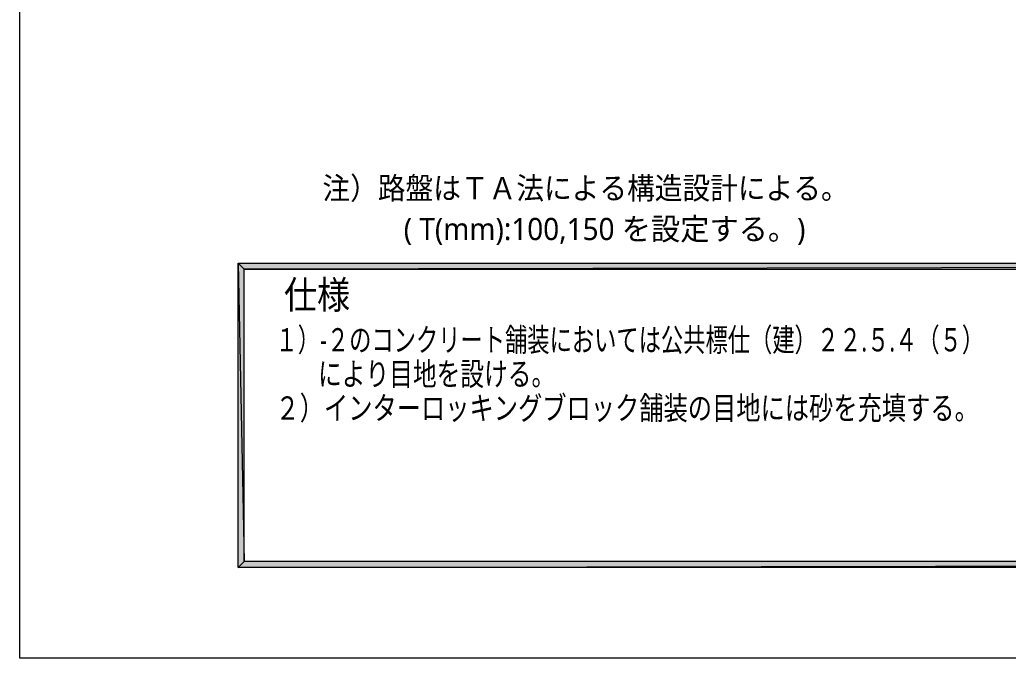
# Model space of a CAD drawing. Header units: millimetres. Extents: x 0 to 420, y 0 to 297.
# Drawn here: x 0.2 to 116.1, y 0 to 74.9 of the extents above; entities that cross this region are included whole.
import ezdxf
from ezdxf.enums import TextEntityAlignment as Align

# ---------------------------------------------------------------- set-up
doc = ezdxf.new("R2010")
doc.units = ezdxf.units.MM
doc.styles.add('kst32b', font='NotoSansJP-Variable.ttf')

msp = doc.modelspace()

# ---------------------------------------------------------------- hatches: boundary and pattern name
h = msp.add_hatch(color=7)
h.paths.add_polyline_path([(393.83, 11.35), (394.53, 10.65), (393.83, 45.64), (393.83, 11.35)])
h.paths.add_polyline_path([(394.53, 10.65), (393.83, 45.64), (394.53, 46.33), (394.53, 10.65)])
h.paths.add_polyline_path([(393.83, 45.64), (394.53, 46.33), (26.52, 45.64), (393.83, 45.64)])
h.paths.add_polyline_path([(394.53, 46.33), (26.52, 45.64), (25.82, 46.33), (394.53, 46.33)])
h.paths.add_polyline_path([(26.52, 45.64), (25.82, 46.33), (26.52, 11.35), (26.52, 45.64)])
h.paths.add_polyline_path([(25.82, 46.33), (26.52, 11.35), (25.82, 10.65), (25.82, 46.33)])
h.paths.add_polyline_path([(26.52, 11.35), (25.82, 10.65), (393.83, 11.35), (26.52, 11.35)])
h.paths.add_polyline_path([(25.82, 10.65), (393.83, 11.35), (394.53, 10.65), (25.82, 10.65)])

# ---------------------------------------------------------------- linework, layer by layer
at = {"lineweight": 13}
msp.add_lwpolyline([(0.19, 0), (0.19, 296.97), (420.16, 296.97), (420.16, 0)], close=True, dxfattribs=at)
at = {"lineweight": 0}
for points in [[(394.53, 46.33), (26.52, 45.64), (25.82, 46.33)], [(26.52, 45.64), (25.82, 46.33), (26.52, 11.35)], [(25.82, 46.33), (26.52, 11.35), (25.82, 10.65)], [(393.83, 45.64), (394.53, 46.33), (26.52, 45.64)], [(26.52, 11.35), (25.82, 10.65), (393.83, 11.35)], [(25.82, 10.65), (393.83, 11.35), (394.53, 10.65)]]:
    msp.add_lwpolyline(points, close=True, dxfattribs=at)

# ---------------------------------------------------------------- texts
at = {"style": 'kst32b'}
for s, height, p, p2 in [('注）路盤はＴＡ法による構造設計による。', 2.5989, (35.69, 53.83), (97.41, 53.83)), ('( T(mm):100,150 を設定する。)', 2.5989, (45.23, 49.04), (92.34, 49.04)), ('仕様', 3.273, (31.18, 40.98), (38.94, 40.98)), ('１）-２のコンクリート舗装においては公共標仕（建）２２.５.４（５）', 2.7278, (30.18, 35.98), (113.3, 35.98)), ('により目地を設ける。', 2.728, (35.18, 31.98), (62.99, 31.98)), ('２）インターロッキングブロック舗装の目地には砂を充填する。', 2.7278, (30.18, 27.98), (112.68, 27.98))]:
    msp.add_text(s, height=height, dxfattribs=at).set_placement(p, p2, align=Align.FIT)

doc.saveas('drawing.dxf')
